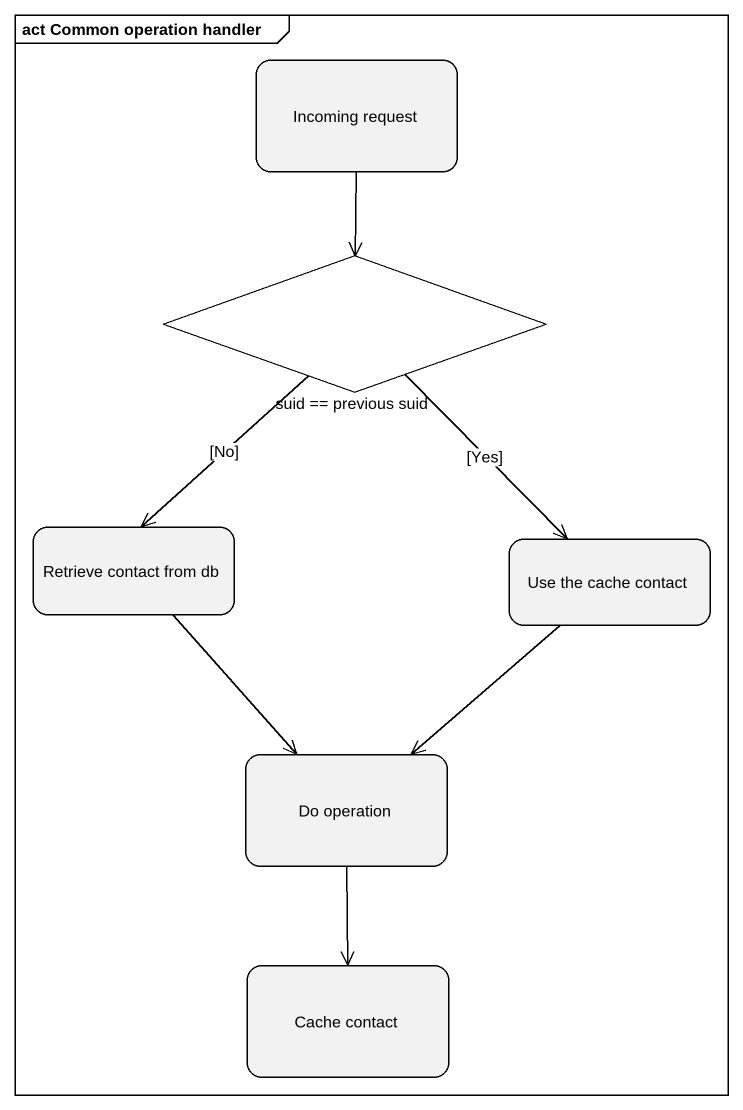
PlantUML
@startuml
mainframe act Common operation handler
hide empty description
state "Incoming request" as Incoming_request
state "suid == previous suid" as suid_previous_suid <<choice>>
state "Retrieve contact from db" as Retrieve_contact_from_db
state "Use the cache contact" as Use_the_cache_contact
state "Do operation" as Do_operation
state "Cache contact" as Cache_contact
Incoming_request --> suid_previous_suid
suid_previous_suid --> Retrieve_contact_from_db : [No]
suid_previous_suid --> Use_the_cache_contact : [Yes]
Retrieve_contact_from_db --> Do_operation
Use_the_cache_contact --> Do_operation
Do_operation --> Cache_contact
@enduml
